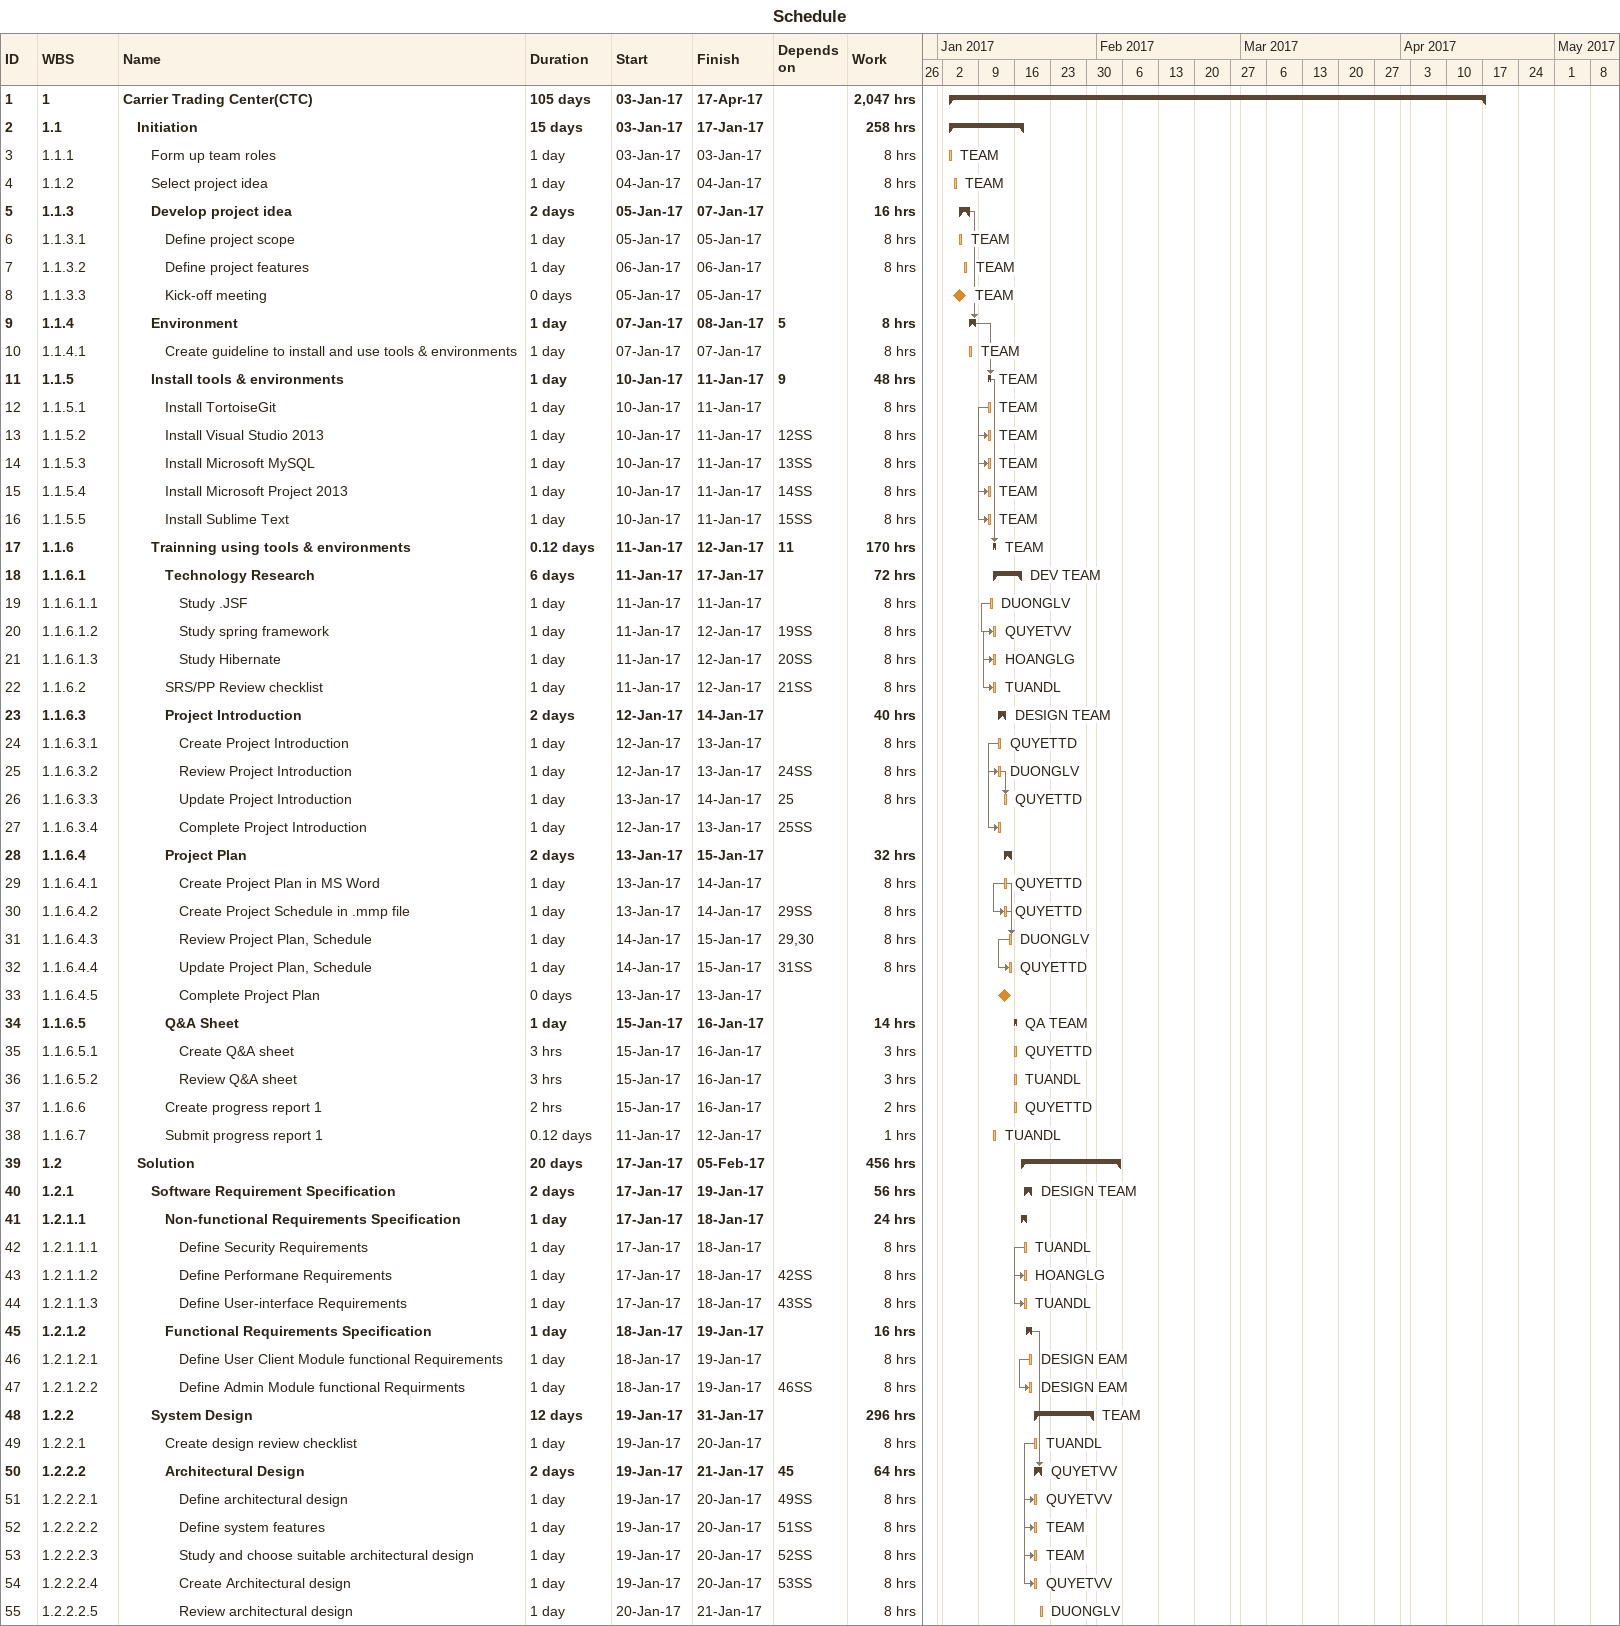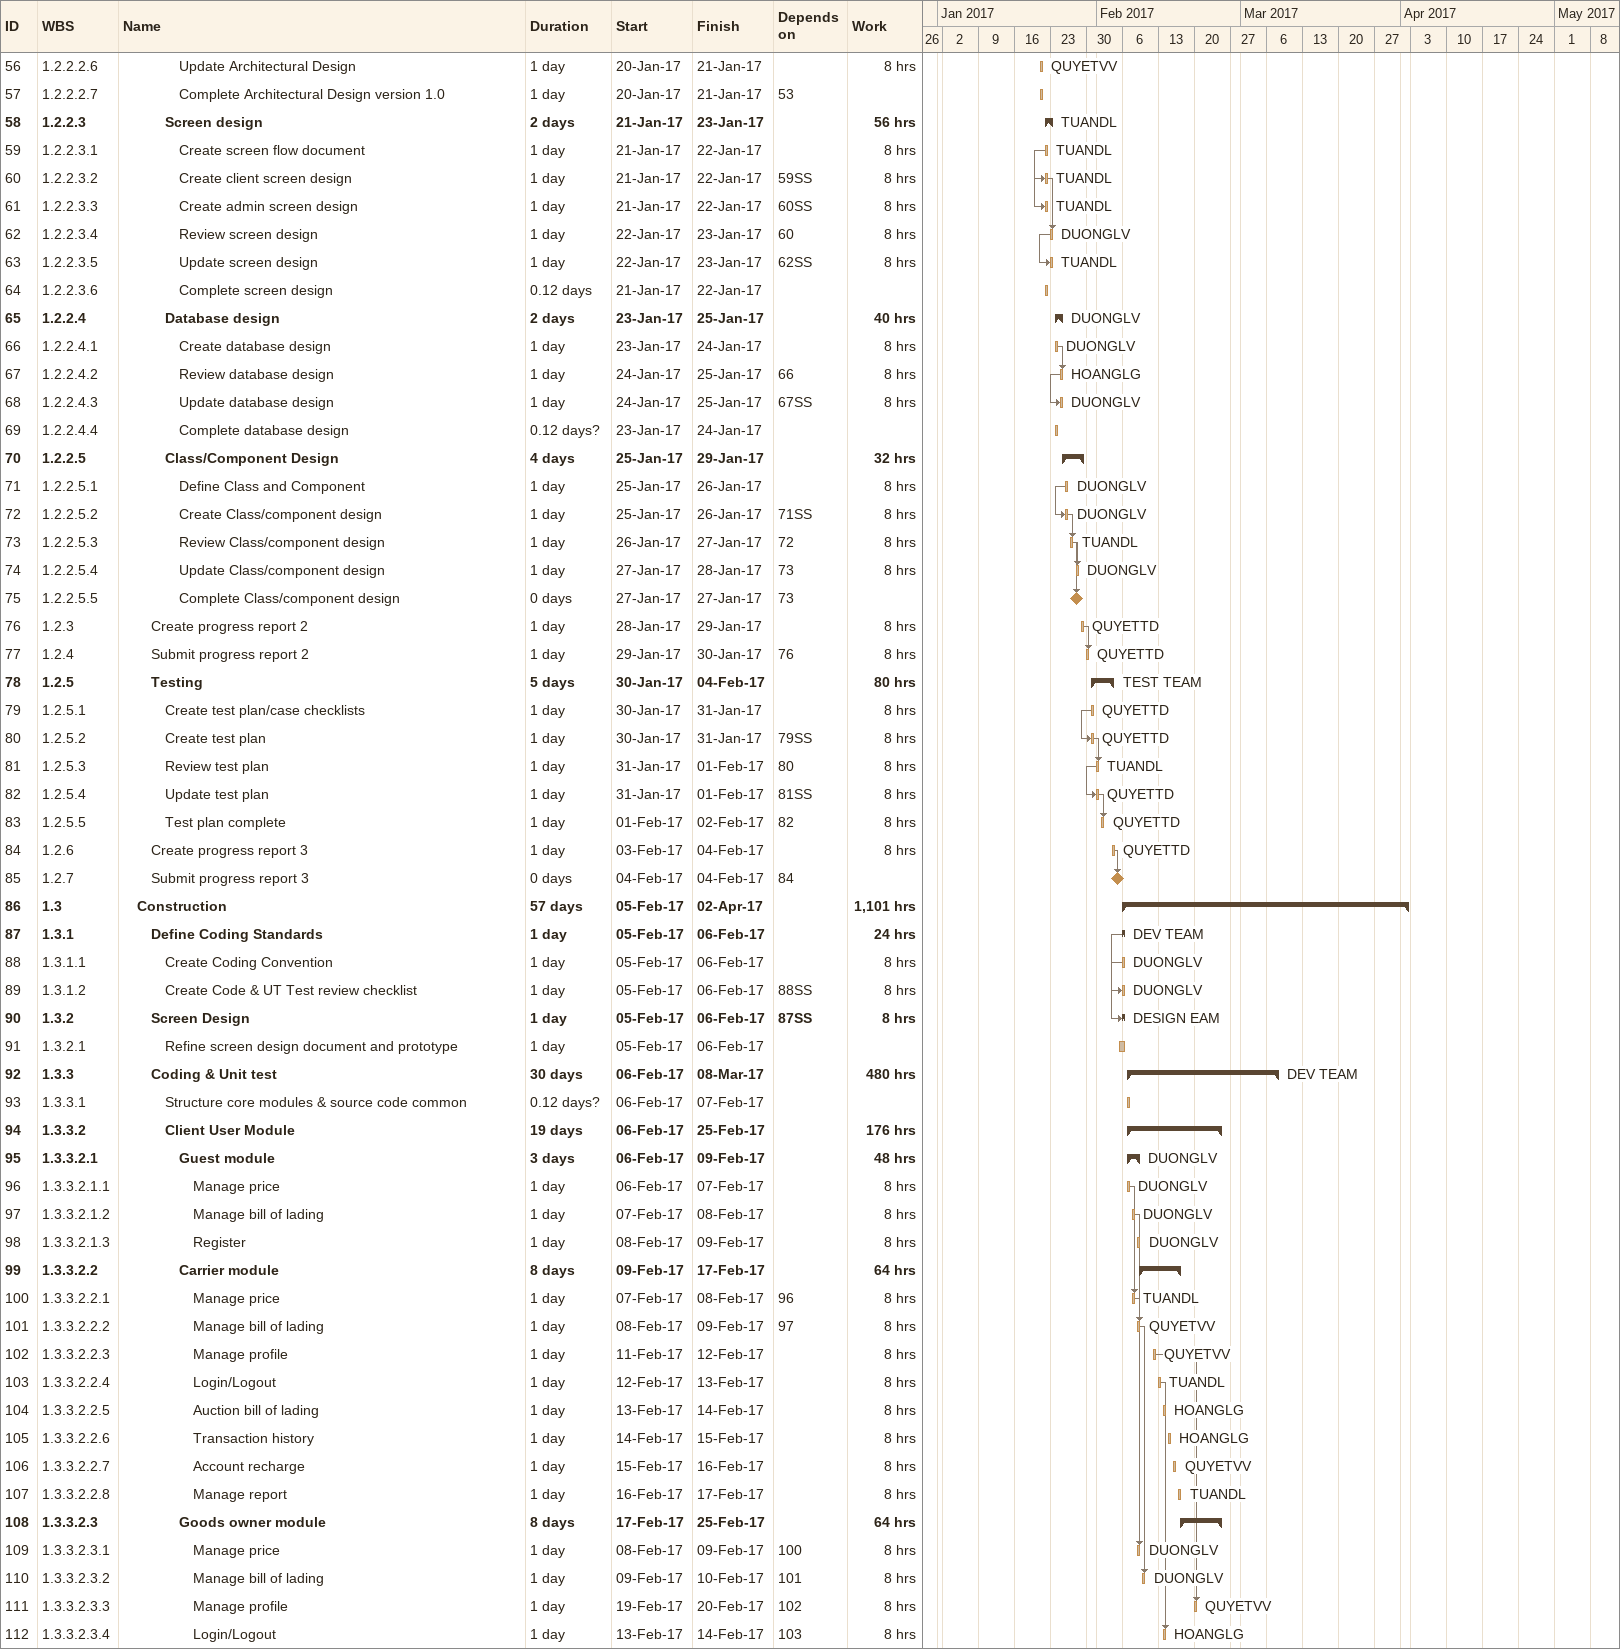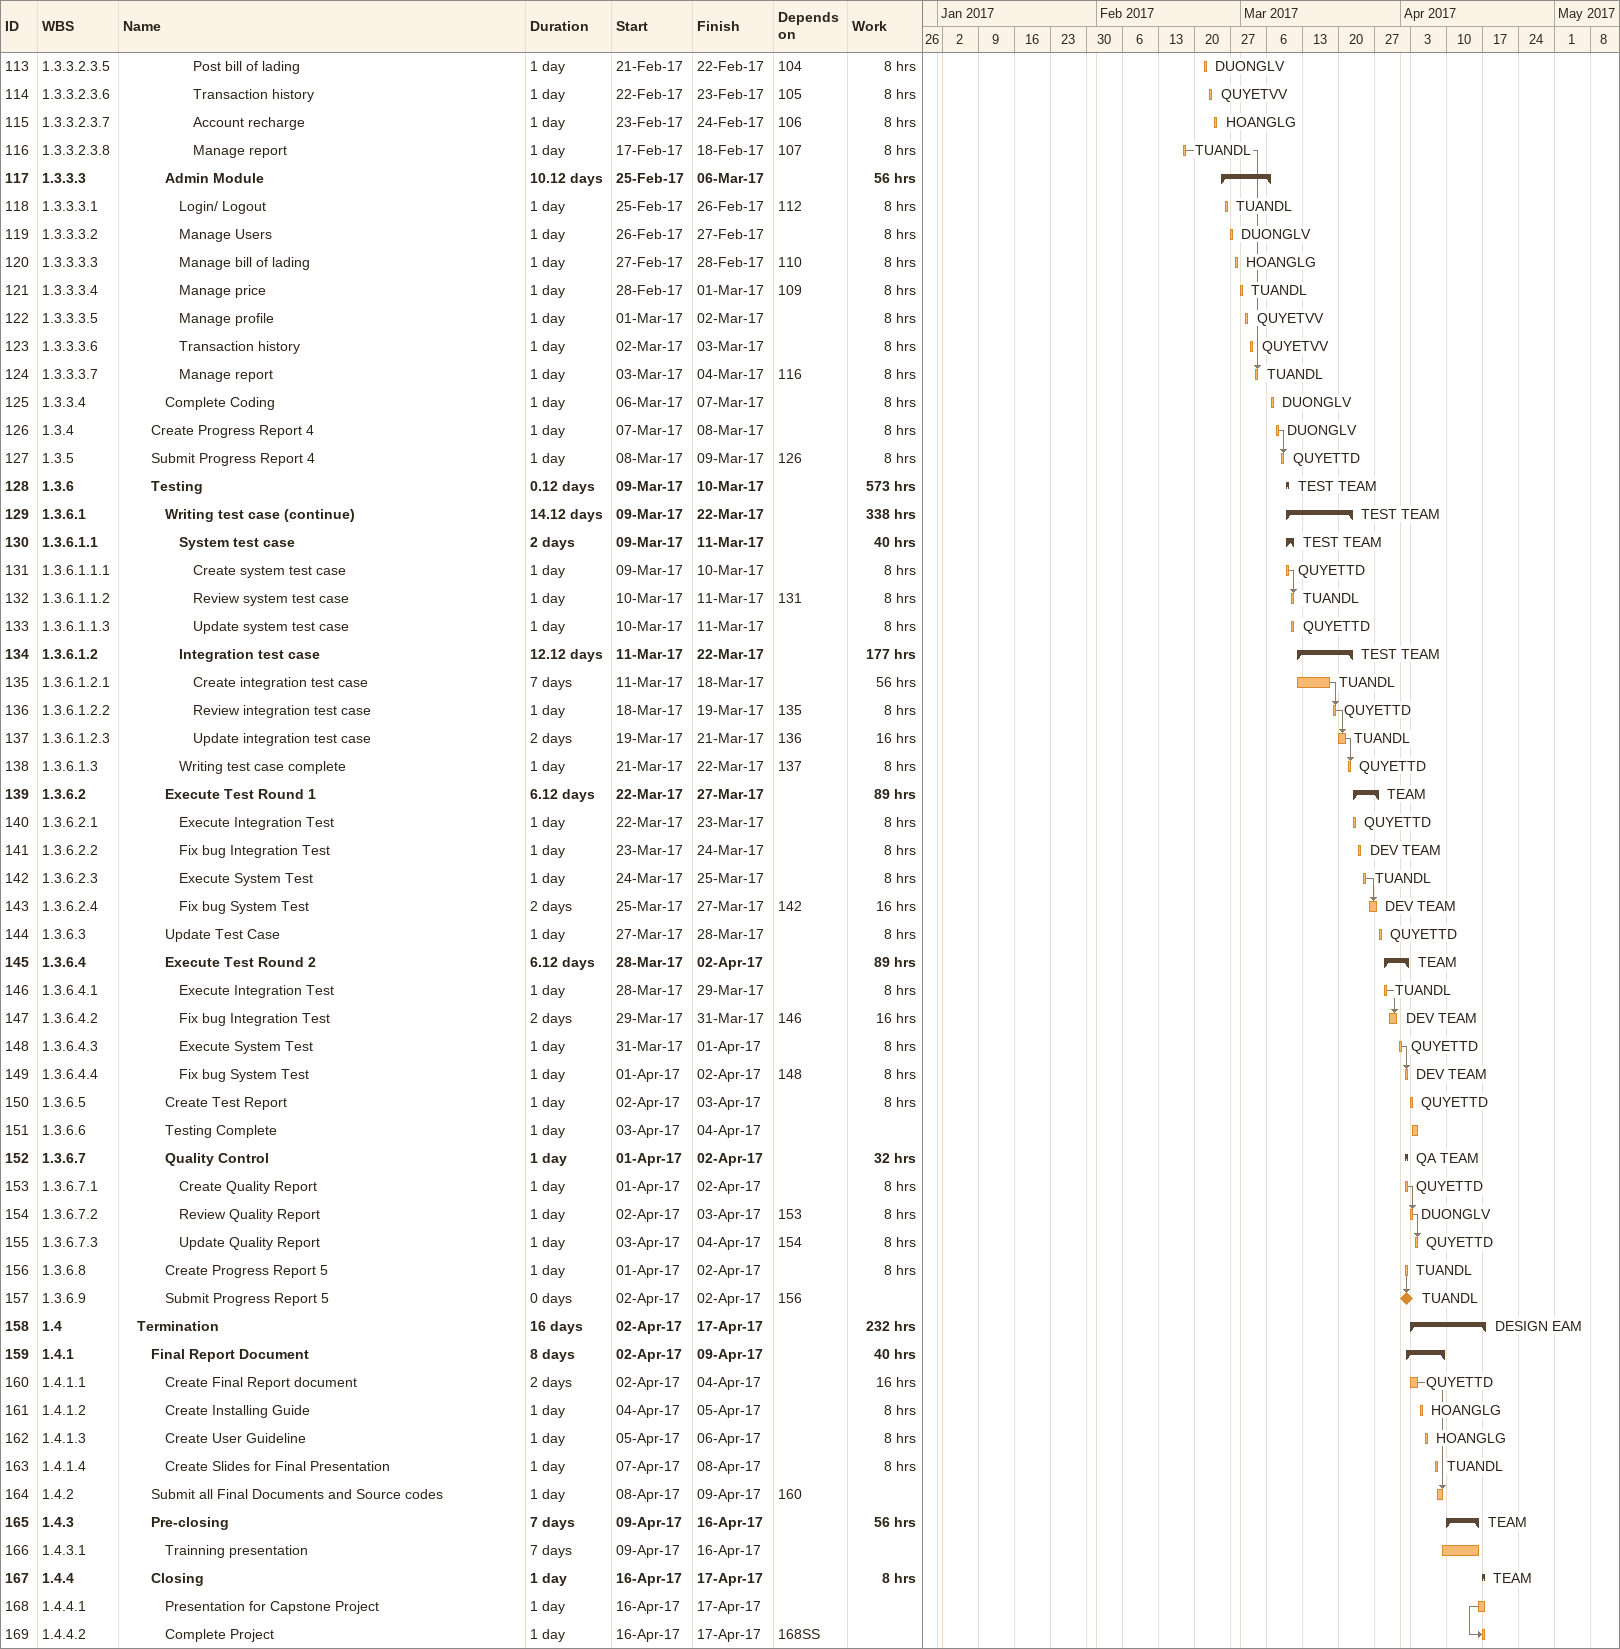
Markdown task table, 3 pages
Schedule

| ID | WBS | Task | Duration | Start | Finish | Predecessors | Resources | Work (h) |
|---|---|---|---|---|---|---|---|---|
| 1 | 1 | **Carrier Trading Center(CTC)** | 105d | 2017-01-03 | 2017-04-17 |  |  | 2047 |
| 2 | 1.1 | **Initiation** | 15d | 2017-01-03 | 2017-01-17 |  |  | 258 |
| 3 | 1.1.1 | Form up team roles | 1d | 2017-01-03 | 2017-01-03 |  | TEAM | 8 |
| 4 | 1.1.2 | Select project idea | 1d | 2017-01-04 | 2017-01-04 |  | TEAM | 8 |
| 5 | 1.1.3 | **Develop project idea** | 2d | 2017-01-05 | 2017-01-07 |  |  | 16 |
| 6 | 1.1.3.1 | Define project scope | 1d | 2017-01-05 | 2017-01-05 |  | TEAM | 8 |
| 7 | 1.1.3.2 | Define project features | 1d | 2017-01-06 | 2017-01-06 |  | TEAM | 8 |
| 8 | 1.1.3.3 | Kick-off meeting | 0d | 2017-01-05 | 2017-01-05 |  | TEAM |  |
| 9 | 1.1.4 | **Environment** | 1d | 2017-01-07 | 2017-01-08 | 5 |  | 8 |
| 10 | 1.1.4.1 | Create guideline to install and use tools & environments | 1d | 2017-01-07 | 2017-01-07 |  | TEAM | 8 |
| 11 | 1.1.5 | **Install tools & environments** | 1d | 2017-01-10 | 2017-01-11 | 9 | TEAM | 48 |
| 12 | 1.1.5.1 | Install TortoiseGit | 1d | 2017-01-10 | 2017-01-11 |  | TEAM | 8 |
| 13 | 1.1.5.2 | Install Visual Studio 2013 | 1d | 2017-01-10 | 2017-01-11 | 12SS | TEAM | 8 |
| 14 | 1.1.5.3 | Install Microsoft MySQL | 1d | 2017-01-10 | 2017-01-11 | 13SS | TEAM | 8 |
| 15 | 1.1.5.4 | Install Microsoft Project 2013 | 1d | 2017-01-10 | 2017-01-11 | 14SS | TEAM | 8 |
| 16 | 1.1.5.5 | Install Sublime Text | 1d | 2017-01-10 | 2017-01-11 | 15SS | TEAM | 8 |
| 17 | 1.1.6 | **Trainning using tools & environments** | 0.12d | 2017-01-11 | 2017-01-12 | 11 | TEAM | 170 |
| 18 | 1.1.6.1 | **Technology Research** | 6d | 2017-01-11 | 2017-01-17 |  | DEV TEAM | 72 |
| 19 | 1.1.6.1.1 | Study .JSF | 1d | 2017-01-11 | 2017-01-11 |  | DUONGLV | 8 |
| 20 | 1.1.6.1.2 | Study spring framework | 1d | 2017-01-11 | 2017-01-12 | 19SS | QUYETVV | 8 |
| 21 | 1.1.6.1.3 | Study Hibernate | 1d | 2017-01-11 | 2017-01-12 | 20SS | HOANGLG | 8 |
| 22 | 1.1.6.2 | SRS/PP Review checklist | 1d | 2017-01-11 | 2017-01-12 | 21SS | TUANDL | 8 |
| 23 | 1.1.6.3 | **Project Introduction** | 2d | 2017-01-12 | 2017-01-14 |  | DESIGN TEAM | 40 |
| 24 | 1.1.6.3.1 | Create Project Introduction | 1d | 2017-01-12 | 2017-01-13 |  | QUYETTD | 8 |
| 25 | 1.1.6.3.2 | Review Project Introduction | 1d | 2017-01-12 | 2017-01-13 | 24SS | DUONGLV | 8 |
| 26 | 1.1.6.3.3 | Update Project Introduction | 1d | 2017-01-13 | 2017-01-14 | 25 | QUYETTD | 8 |
| 27 | 1.1.6.3.4 | Complete Project Introduction | 1d | 2017-01-12 | 2017-01-13 | 25SS |  |  |
| 28 | 1.1.6.4 | **Project Plan** | 2d | 2017-01-13 | 2017-01-15 |  |  | 32 |
| 29 | 1.1.6.4.1 | Create Project Plan in MS Word | 1d | 2017-01-13 | 2017-01-14 |  | QUYETTD | 8 |
| 30 | 1.1.6.4.2 | Create Project Schedule in .mmp file | 1d | 2017-01-13 | 2017-01-14 | 29SS | QUYETTD | 8 |
| 31 | 1.1.6.4.3 | Review Project Plan, Schedule | 1d | 2017-01-14 | 2017-01-15 | 29, 30 | DUONGLV | 8 |
| 32 | 1.1.6.4.4 | Update Project Plan, Schedule | 1d | 2017-01-14 | 2017-01-15 | 31SS | QUYETTD | 8 |
| 33 | 1.1.6.4.5 | Complete Project Plan | 0d | 2017-01-13 | 2017-01-13 |  |  |  |
| 34 | 1.1.6.5 | **Q&A Sheet** | 1d | 2017-01-15 | 2017-01-16 |  | QA TEAM | 14 |
| 35 | 1.1.6.5.1 | Create Q&A sheet | 3h | 2017-01-15 | 2017-01-16 |  | QUYETTD | 3 |
| 36 | 1.1.6.5.2 | Review Q&A sheet | 3h | 2017-01-15 | 2017-01-16 |  | TUANDL | 3 |
| 37 | 1.1.6.6 | Create progress report 1 | 2h | 2017-01-15 | 2017-01-16 |  | QUYETTD | 2 |
| 38 | 1.1.6.7 | Submit progress report 1 | 0.12d | 2017-01-11 | 2017-01-12 |  | TUANDL | 1 |
| 39 | 1.2 | **Solution** | 20d | 2017-01-17 | 2017-02-05 |  |  | 456 |
| 40 | 1.2.1 | **Software Requirement Specification** | 2d | 2017-01-17 | 2017-01-19 |  | DESIGN TEAM | 56 |
| 41 | 1.2.1.1 | **Non-functional Requirements Specification** | 1d | 2017-01-17 | 2017-01-18 |  |  | 24 |
| 42 | 1.2.1.1.1 | Define Security Requirements | 1d | 2017-01-17 | 2017-01-18 |  | TUANDL | 8 |
| 43 | 1.2.1.1.2 | Define Performane Requirements | 1d | 2017-01-17 | 2017-01-18 | 42SS | HOANGLG | 8 |
| 44 | 1.2.1.1.3 | Define User-interface Requirements | 1d | 2017-01-17 | 2017-01-18 | 43SS | TUANDL | 8 |
| 45 | 1.2.1.2 | **Functional Requirements Specification** | 1d | 2017-01-18 | 2017-01-19 |  |  | 16 |
| 46 | 1.2.1.2.1 | Define User Client Module functional Requirements | 1d | 2017-01-18 | 2017-01-19 |  | DESIGN EAM | 8 |
| 47 | 1.2.1.2.2 | Define Admin Module functional Requirments | 1d | 2017-01-18 | 2017-01-19 | 46SS | DESIGN EAM | 8 |
| 48 | 1.2.2 | **System Design** | 12d | 2017-01-19 | 2017-01-31 |  | TEAM | 296 |
| 49 | 1.2.2.1 | Create design review checklist | 1d | 2017-01-19 | 2017-01-20 |  | TUANDL | 8 |
| 50 | 1.2.2.2 | **Architectural Design** | 2d | 2017-01-19 | 2017-01-21 | 45 | QUYETVV | 64 |
| 51 | 1.2.2.2.1 | Define architectural design | 1d | 2017-01-19 | 2017-01-20 | 49SS | QUYETVV | 8 |
| 52 | 1.2.2.2.2 | Define system features | 1d | 2017-01-19 | 2017-01-20 | 51SS | TEAM | 8 |
| 53 | 1.2.2.2.3 | Study and choose suitable architectural design | 1d | 2017-01-19 | 2017-01-20 | 52SS | TEAM | 8 |
| 54 | 1.2.2.2.4 | Create Architectural design | 1d | 2017-01-19 | 2017-01-20 | 53SS | QUYETVV | 8 |
| 55 | 1.2.2.2.5 | Review architectural design | 1d | 2017-01-20 | 2017-01-21 |  | DUONGLV | 8 |
| 56 | 1.2.2.2.6 | Update Architectural Design | 1d | 2017-01-20 | 2017-01-21 |  | QUYETVV | 8 |
| 57 | 1.2.2.2.7 | Complete Architectural Design version 1.0 | 1d | 2017-01-20 | 2017-01-21 | 53 |  |  |
| 58 | 1.2.2.3 | **Screen design** | 2d | 2017-01-21 | 2017-01-23 |  | TUANDL | 56 |
| 59 | 1.2.2.3.1 | Create screen flow document | 1d | 2017-01-21 | 2017-01-22 |  | TUANDL | 8 |
| 60 | 1.2.2.3.2 | Create client screen design | 1d | 2017-01-21 | 2017-01-22 | 59SS | TUANDL | 8 |
| 61 | 1.2.2.3.3 | Create admin screen design | 1d | 2017-01-21 | 2017-01-22 | 60SS | TUANDL | 8 |
| 62 | 1.2.2.3.4 | Review screen design | 1d | 2017-01-22 | 2017-01-23 | 60 | DUONGLV | 8 |
| 63 | 1.2.2.3.5 | Update screen design | 1d | 2017-01-22 | 2017-01-23 | 62SS | TUANDL | 8 |
| 64 | 1.2.2.3.6 | Complete screen design | 0.12d | 2017-01-21 | 2017-01-22 |  |  |  |
| 65 | 1.2.2.4 | **Database design** | 2d | 2017-01-23 | 2017-01-25 |  | DUONGLV | 40 |
| 66 | 1.2.2.4.1 | Create database design | 1d | 2017-01-23 | 2017-01-24 |  | DUONGLV | 8 |
| 67 | 1.2.2.4.2 | Review database design | 1d | 2017-01-24 | 2017-01-25 | 66 | HOANGLG | 8 |
| 68 | 1.2.2.4.3 | Update database design | 1d | 2017-01-24 | 2017-01-25 | 67SS | DUONGLV | 8 |
| 69 | 1.2.2.4.4 | Complete database design | 0.12d? | 2017-01-23 | 2017-01-24 |  |  |  |
| 70 | 1.2.2.5 | **Class/Component Design** | 4d | 2017-01-25 | 2017-01-29 |  |  | 32 |
| 71 | 1.2.2.5.1 | Define Class and Component | 1d | 2017-01-25 | 2017-01-26 |  | DUONGLV | 8 |
| 72 | 1.2.2.5.2 | Create Class/component design | 1d | 2017-01-25 | 2017-01-26 | 71SS | DUONGLV | 8 |
| 73 | 1.2.2.5.3 | Review Class/component design | 1d | 2017-01-26 | 2017-01-27 | 72 | TUANDL | 8 |
| 74 | 1.2.2.5.4 | Update Class/component design | 1d | 2017-01-27 | 2017-01-28 | 73 | DUONGLV | 8 |
| 75 | 1.2.2.5.5 | Complete Class/component design | 0d | 2017-01-27 | 2017-01-27 | 73 |  |  |
| 76 | 1.2.3 | Create progress report 2 | 1d | 2017-01-28 | 2017-01-29 |  | QUYETTD | 8 |
| 77 | 1.2.4 | Submit progress report 2 | 1d | 2017-01-29 | 2017-01-30 | 76 | QUYETTD | 8 |
| 78 | 1.2.5 | **Testing** | 5d | 2017-01-30 | 2017-02-04 |  | TEST TEAM | 80 |
| 79 | 1.2.5.1 | Create test plan/case checklists | 1d | 2017-01-30 | 2017-01-31 |  | QUYETTD | 8 |
| 80 | 1.2.5.2 | Create test plan | 1d | 2017-01-30 | 2017-01-31 | 79SS | QUYETTD | 8 |
| 81 | 1.2.5.3 | Review test plan | 1d | 2017-01-31 | 2017-02-01 | 80 | TUANDL | 8 |
| 82 | 1.2.5.4 | Update test plan | 1d | 2017-01-31 | 2017-02-01 | 81SS | QUYETTD | 8 |
| 83 | 1.2.5.5 | Test plan complete | 1d | 2017-02-01 | 2017-02-02 | 82 | QUYETTD | 8 |
| 84 | 1.2.6 | Create progress report 3 | 1d | 2017-02-03 | 2017-02-04 |  | QUYETTD | 8 |
| 85 | 1.2.7 | Submit progress report 3 | 0d | 2017-02-04 | 2017-02-04 | 84 |  |  |
| 86 | 1.3 | **Construction** | 57d | 2017-02-05 | 2017-04-02 |  |  | 1101 |
| 87 | 1.3.1 | **Define Coding Standards** | 1d | 2017-02-05 | 2017-02-06 |  | DEV TEAM | 24 |
| 88 | 1.3.1.1 | Create Coding Convention | 1d | 2017-02-05 | 2017-02-06 |  | DUONGLV | 8 |
| 89 | 1.3.1.2 | Create Code & UT Test review checklist | 1d | 2017-02-05 | 2017-02-06 | 88SS | DUONGLV | 8 |
| 90 | 1.3.2 | **Screen Design** | 1d | 2017-02-05 | 2017-02-06 | 87SS | DESIGN EAM | 8 |
| 91 | 1.3.2.1 | Refine screen design document and prototype | 1d | 2017-02-05 | 2017-02-06 |  |  |  |
| 92 | 1.3.3 | **Coding & Unit test** | 30d | 2017-02-06 | 2017-03-08 |  | DEV TEAM | 480 |
| 93 | 1.3.3.1 | Structure core modules & source code common | 0.12d? | 2017-02-06 | 2017-02-07 |  |  |  |
| 94 | 1.3.3.2 | **Client User Module** | 19d | 2017-02-06 | 2017-02-25 |  |  | 176 |
| 95 | 1.3.3.2.1 | **Guest module** | 3d | 2017-02-06 | 2017-02-09 |  | DUONGLV | 48 |
| 96 | 1.3.3.2.1.1 | Manage price | 1d | 2017-02-06 | 2017-02-07 |  | DUONGLV | 8 |
| 97 | 1.3.3.2.1.2 | Manage bill of lading | 1d | 2017-02-07 | 2017-02-08 |  | DUONGLV | 8 |
| 98 | 1.3.3.2.1.3 | Register | 1d | 2017-02-08 | 2017-02-09 |  | DUONGLV | 8 |
| 99 | 1.3.3.2.2 | **Carrier module** | 8d | 2017-02-09 | 2017-02-17 |  |  | 64 |
| 100 | 1.3.3.2.2.1 | Manage price | 1d | 2017-02-07 | 2017-02-08 | 96 | TUANDL | 8 |
| 101 | 1.3.3.2.2.2 | Manage bill of lading | 1d | 2017-02-08 | 2017-02-09 | 97 | QUYETVV | 8 |
| 102 | 1.3.3.2.2.3 | Manage profile | 1d | 2017-02-11 | 2017-02-12 |  | QUYETVV | 8 |
| 103 | 1.3.3.2.2.4 | Login/Logout | 1d | 2017-02-12 | 2017-02-13 |  | TUANDL | 8 |
| 104 | 1.3.3.2.2.5 | Auction bill of lading | 1d | 2017-02-13 | 2017-02-14 |  | HOANGLG | 8 |
| 105 | 1.3.3.2.2.6 | Transaction history | 1d | 2017-02-14 | 2017-02-15 |  | HOANGLG | 8 |
| 106 | 1.3.3.2.2.7 | Account recharge | 1d | 2017-02-15 | 2017-02-16 |  | QUYETVV | 8 |
| 107 | 1.3.3.2.2.8 | Manage report | 1d | 2017-02-16 | 2017-02-17 |  | TUANDL | 8 |
| 108 | 1.3.3.2.3 | **Goods owner module** | 8d | 2017-02-17 | 2017-02-25 |  |  | 64 |
| 109 | 1.3.3.2.3.1 | Manage price | 1d | 2017-02-08 | 2017-02-09 | 100 | DUONGLV | 8 |
| 110 | 1.3.3.2.3.2 | Manage bill of lading | 1d | 2017-02-09 | 2017-02-10 | 101 | DUONGLV | 8 |
| 111 | 1.3.3.2.3.3 | Manage profile | 1d | 2017-02-19 | 2017-02-20 | 102 | QUYETVV | 8 |
| 112 | 1.3.3.2.3.4 | Login/Logout | 1d | 2017-02-13 | 2017-02-14 | 103 | HOANGLG | 8 |
| 113 | 1.3.3.2.3.5 | Post bill of lading | 1d | 2017-02-21 | 2017-02-22 | 104 | DUONGLV | 8 |
| 114 | 1.3.3.2.3.6 | Transaction history | 1d | 2017-02-22 | 2017-02-23 | 105 | QUYETVV | 8 |
| 115 | 1.3.3.2.3.7 | Account recharge | 1d | 2017-02-23 | 2017-02-24 | 106 | HOANGLG | 8 |
| 116 | 1.3.3.2.3.8 | Manage report | 1d | 2017-02-17 | 2017-02-18 | 107 | TUANDL | 8 |
| 117 | 1.3.3.3 | **Admin Module** | 10.12d | 2017-02-25 | 2017-03-06 |  |  | 56 |
| 118 | 1.3.3.3.1 | Login/ Logout | 1d | 2017-02-25 | 2017-02-26 | 112 | TUANDL | 8 |
| 119 | 1.3.3.3.2 | Manage Users | 1d | 2017-02-26 | 2017-02-27 |  | DUONGLV | 8 |
| 120 | 1.3.3.3.3 | Manage bill of lading | 1d | 2017-02-27 | 2017-02-28 | 110 | HOANGLG | 8 |
| 121 | 1.3.3.3.4 | Manage price | 1d | 2017-02-28 | 2017-03-01 | 109 | TUANDL | 8 |
| 122 | 1.3.3.3.5 | Manage profile | 1d | 2017-03-01 | 2017-03-02 |  | QUYETVV | 8 |
| 123 | 1.3.3.3.6 | Transaction history | 1d | 2017-03-02 | 2017-03-03 |  | QUYETVV | 8 |
| 124 | 1.3.3.3.7 | Manage report | 1d | 2017-03-03 | 2017-03-04 | 116 | TUANDL | 8 |
| 125 | 1.3.3.4 | Complete Coding | 1d | 2017-03-06 | 2017-03-07 |  | DUONGLV | 8 |
| 126 | 1.3.4 | Create Progress Report 4 | 1d | 2017-03-07 | 2017-03-08 |  | DUONGLV | 8 |
| 127 | 1.3.5 | Submit Progress Report 4 | 1d | 2017-03-08 | 2017-03-09 | 126 | QUYETTD | 8 |
| 128 | 1.3.6 | **Testing** | 0.12d | 2017-03-09 | 2017-03-10 |  | TEST TEAM | 573 |
| 129 | 1.3.6.1 | **Writing test case (continue)** | 14.12d | 2017-03-09 | 2017-03-22 |  | TEST TEAM | 338 |
| 130 | 1.3.6.1.1 | **System test case** | 2d | 2017-03-09 | 2017-03-11 |  | TEST TEAM | 40 |
| 131 | 1.3.6.1.1.1 | Create system test case | 1d | 2017-03-09 | 2017-03-10 |  | QUYETTD | 8 |
| 132 | 1.3.6.1.1.2 | Review system test case | 1d | 2017-03-10 | 2017-03-11 | 131 | TUANDL | 8 |
| 133 | 1.3.6.1.1.3 | Update system test case | 1d | 2017-03-10 | 2017-03-11 |  | QUYETTD | 8 |
| 134 | 1.3.6.1.2 | **Integration test case** | 12.12d | 2017-03-11 | 2017-03-22 |  | TEST TEAM | 177 |
| 135 | 1.3.6.1.2.1 | Create integration test case | 7d | 2017-03-11 | 2017-03-18 |  | TUANDL | 56 |
| 136 | 1.3.6.1.2.2 | Review integration test case | 1d | 2017-03-18 | 2017-03-19 | 135 | QUYETTD | 8 |
| 137 | 1.3.6.1.2.3 | Update integration test case | 2d | 2017-03-19 | 2017-03-21 | 136 | TUANDL | 16 |
| 138 | 1.3.6.1.3 | Writing test case complete | 1d | 2017-03-21 | 2017-03-22 | 137 | QUYETTD | 8 |
| 139 | 1.3.6.2 | **Execute Test Round 1** | 6.12d | 2017-03-22 | 2017-03-27 |  | TEAM | 89 |
| 140 | 1.3.6.2.1 | Execute Integration Test | 1d | 2017-03-22 | 2017-03-23 |  | QUYETTD | 8 |
| 141 | 1.3.6.2.2 | Fix bug Integration Test | 1d | 2017-03-23 | 2017-03-24 |  | DEV TEAM | 8 |
| 142 | 1.3.6.2.3 | Execute System Test | 1d | 2017-03-24 | 2017-03-25 |  | TUANDL | 8 |
| 143 | 1.3.6.2.4 | Fix bug System Test | 2d | 2017-03-25 | 2017-03-27 | 142 | DEV TEAM | 16 |
| 144 | 1.3.6.3 | Update Test Case | 1d | 2017-03-27 | 2017-03-28 |  | QUYETTD | 8 |
| 145 | 1.3.6.4 | **Execute Test Round 2** | 6.12d | 2017-03-28 | 2017-04-02 |  | TEAM | 89 |
| 146 | 1.3.6.4.1 | Execute Integration Test | 1d | 2017-03-28 | 2017-03-29 |  | TUANDL | 8 |
| 147 | 1.3.6.4.2 | Fix bug Integration Test | 2d | 2017-03-29 | 2017-03-31 | 146 | DEV TEAM | 16 |
| 148 | 1.3.6.4.3 | Execute System Test | 1d | 2017-03-31 | 2017-04-01 |  | QUYETTD | 8 |
| 149 | 1.3.6.4.4 | Fix bug System Test | 1d | 2017-04-01 | 2017-04-02 | 148 | DEV TEAM | 8 |
| 150 | 1.3.6.5 | Create Test Report | 1d | 2017-04-02 | 2017-04-03 |  | QUYETTD | 8 |
| 151 | 1.3.6.6 | Testing Complete | 1d | 2017-04-03 | 2017-04-04 |  |  |  |
| 152 | 1.3.6.7 | **Quality Control** | 1d | 2017-04-01 | 2017-04-02 |  | QA TEAM | 32 |
| 153 | 1.3.6.7.1 | Create Quality Report | 1d | 2017-04-01 | 2017-04-02 |  | QUYETTD | 8 |
| 154 | 1.3.6.7.2 | Review Quality Report | 1d | 2017-04-02 | 2017-04-03 | 153 | DUONGLV | 8 |
| 155 | 1.3.6.7.3 | Update Quality Report | 1d | 2017-04-03 | 2017-04-04 | 154 | QUYETTD | 8 |
| 156 | 1.3.6.8 | Create Progress Report 5 | 1d | 2017-04-01 | 2017-04-02 |  | TUANDL | 8 |
| 157 | 1.3.6.9 | Submit Progress Report 5 | 0d | 2017-04-02 | 2017-04-02 | 156 | TUANDL |  |
| 158 | 1.4 | **Termination** | 16d | 2017-04-02 | 2017-04-17 |  | DESIGN EAM | 232 |
| 159 | 1.4.1 | **Final Report Document** | 8d | 2017-04-02 | 2017-04-09 |  |  | 40 |
| 160 | 1.4.1.1 | Create Final Report document | 2d | 2017-04-02 | 2017-04-04 |  | QUYETTD | 16 |
| 161 | 1.4.1.2 | Create Installing Guide | 1d | 2017-04-04 | 2017-04-05 |  | HOANGLG | 8 |
| 162 | 1.4.1.3 | Create User Guideline | 1d | 2017-04-05 | 2017-04-06 |  | HOANGLG | 8 |
| 163 | 1.4.1.4 | Create Slides for Final Presentation | 1d | 2017-04-07 | 2017-04-08 |  | TUANDL | 8 |
| 164 | 1.4.2 | Submit all Final Documents and Source codes | 1d | 2017-04-08 | 2017-04-09 | 160 |  |  |
| 165 | 1.4.3 | **Pre-closing** | 7d | 2017-04-09 | 2017-04-16 |  | TEAM | 56 |
| 166 | 1.4.3.1 | Trainning presentation | 7d | 2017-04-09 | 2017-04-16 |  |  |  |
| 167 | 1.4.4 | **Closing** | 1d | 2017-04-16 | 2017-04-17 |  | TEAM | 8 |
| 168 | 1.4.4.1 | Presentation for Capstone Project | 1d | 2017-04-16 | 2017-04-17 |  |  |  |
| 169 | 1.4.4.2 | Complete Project | 1d | 2017-04-16 | 2017-04-17 | 168SS |  |  |
